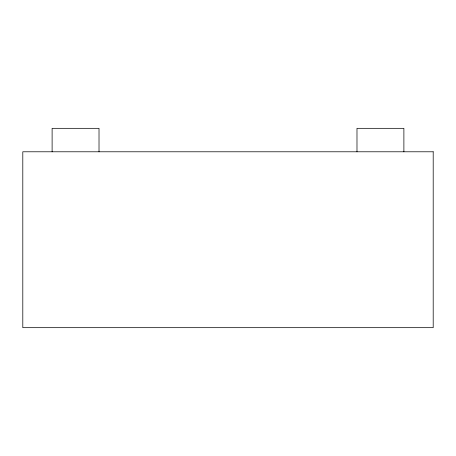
<?xml version="1.0" encoding="UTF-8"?>
<svg xmlns="http://www.w3.org/2000/svg" width="456" height="456" viewBox="0 0 456 456"><rect width="100%" height="100%" fill="white"/><g stroke="black" fill="none" stroke-linecap="round" stroke-linejoin="round"><path stroke-width="0.68" d="M403.885 151.785L403.885 128.33L356.985 128.33L356.985 151.785M99.015 151.785L99.015 128.33L52.115 128.33L52.115 151.785M433.2 151.785L22.8 151.785L22.8 327.67L433.2 327.67L433.2 151.785"/></g></svg>
